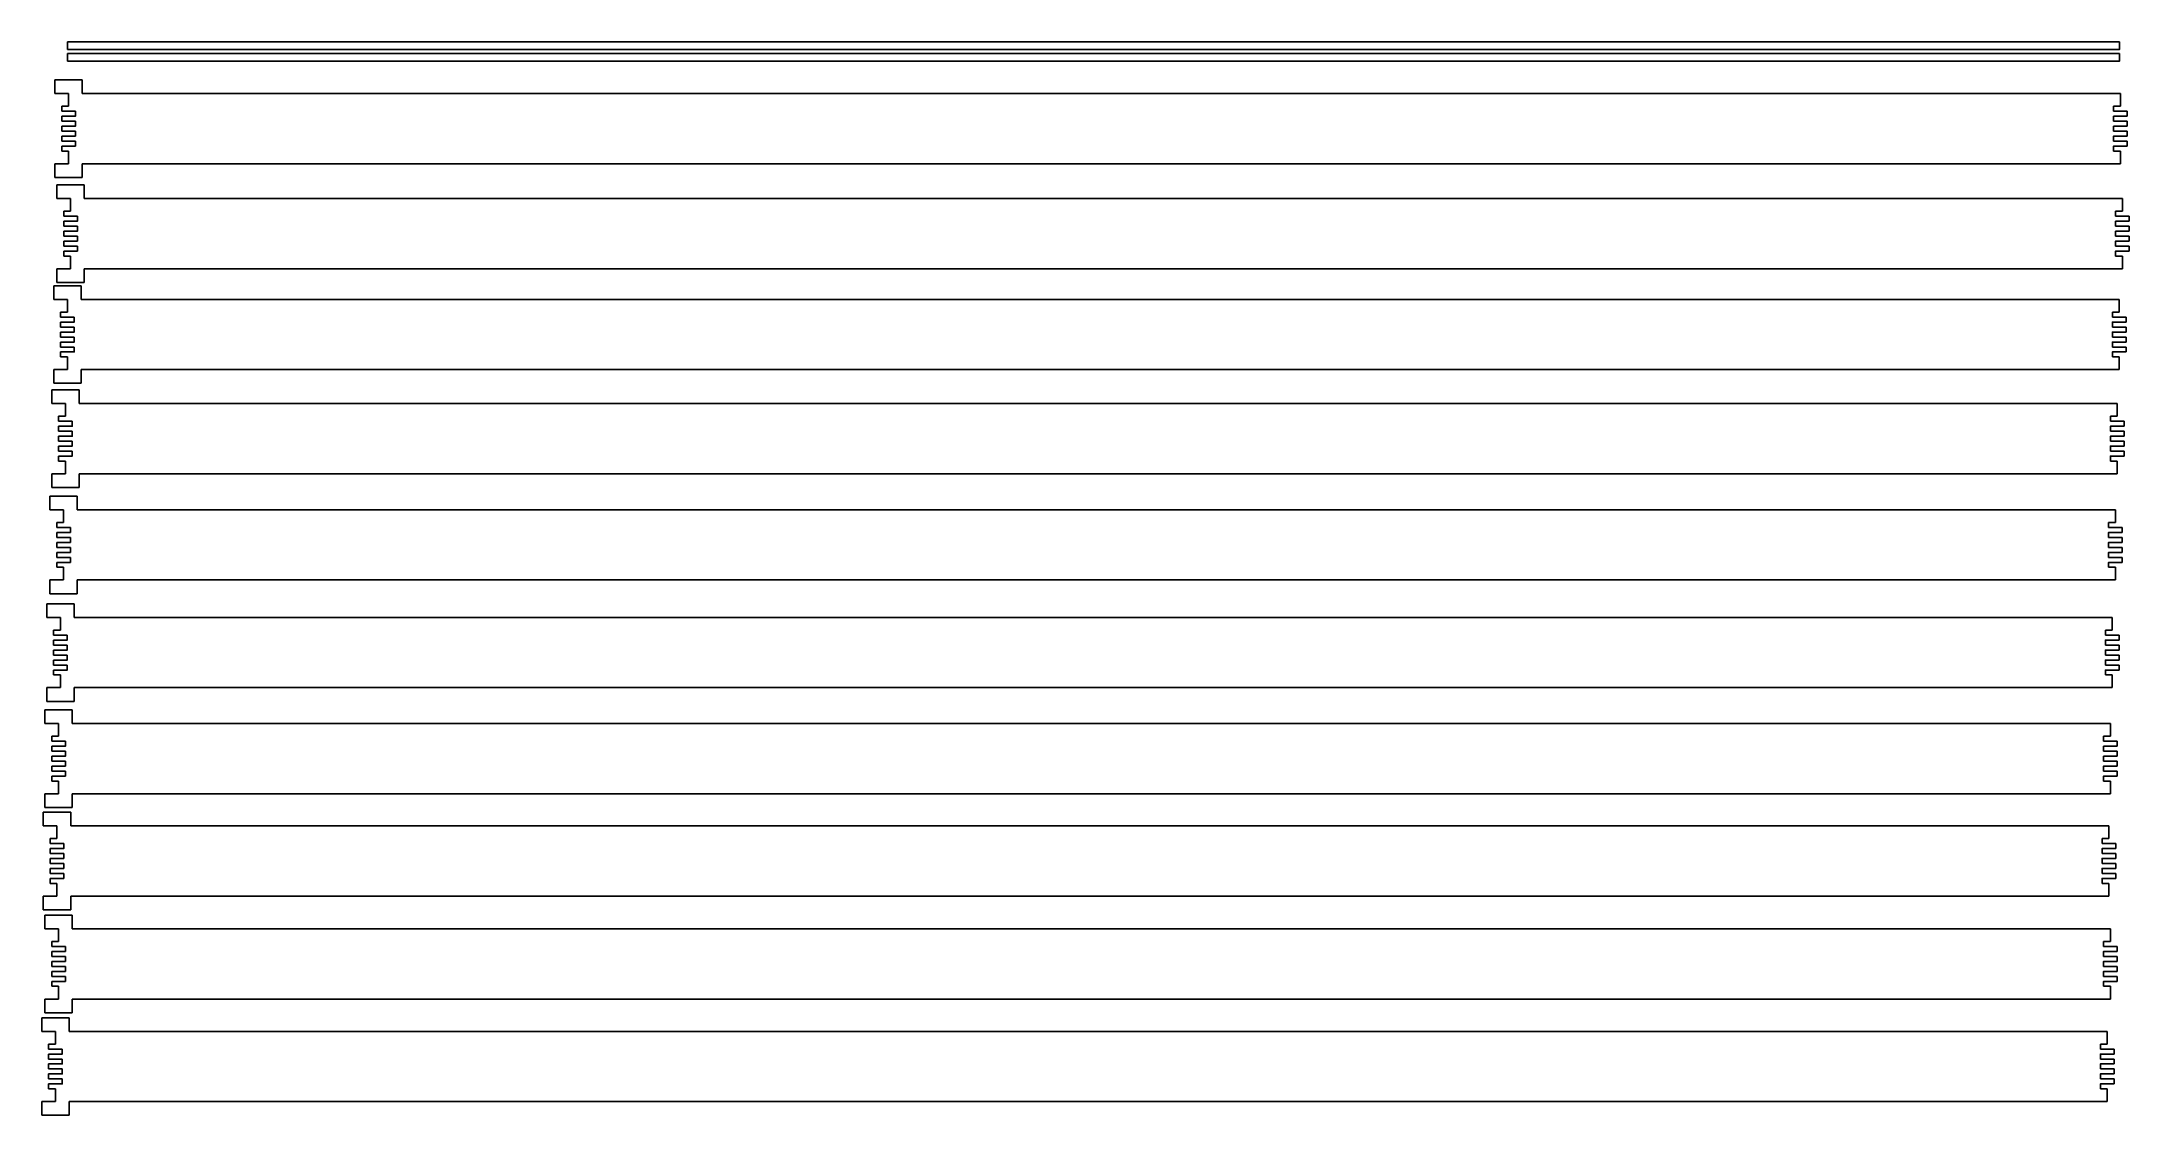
# Model space of a CAD drawing. Header units: millimetres. Extents: x 22 to 1243, y 61 to 688.
import ezdxf

# ---------------------------------------------------------------- set-up
doc = ezdxf.new("R2010")
doc.units = ezdxf.units.MM
doc.layers.add('TechDraw', color=7, linetype='CONTINUOUS')

msp = doc.modelspace()

# ---------------------------------------------------------------- linework, layer by layer
at = {"layer": 'TechDraw', "color": 7}
for points in [[(36.925, 688.23635), (36.925, 683.73635)], [(1236.925, 688.23635), (36.925, 688.23635)], [(36.925, 683.73635), (1236.925, 683.73635), (1236.925, 688.23635)], [(36.851, 681.31353), (36.851, 676.81353)], [(1236.851, 681.31353), (36.851, 681.31353)], [(36.851, 676.81353), (1236.851, 676.81353), (1236.851, 681.31353)], [(45.493, 665.9378), (29.493, 665.9378)], [(29.493, 657.9378), (29.493, 665.9378)], [(45.493, 657.9378), (45.493, 665.9378)], [(37.493, 657.9378), (29.493, 657.9378)], [(37.493, 650.5287), (33.493, 650.5287)], [(33.493, 650.5287), (33.493, 647.6196)], [(33.493, 647.6196), (37.493, 647.6196)], [(41.493, 647.6196), (41.493, 644.71053), (37.493, 644.71053), (33.493, 644.71053)], [(37.493, 653.4378), (37.493, 657.9378)], [(37.493, 653.4378), (37.493, 650.5287)], [(37.493, 647.6196), (41.493, 647.6196)], [(45.493, 657.9378), (1237.493, 657.9378)], [(1233.493, 650.5287), (1237.493, 650.5287)], [(1233.493, 647.6196), (1233.493, 650.5287)], [(1237.493, 647.6196), (1233.493, 647.6196)], [(1237.493, 657.9378), (1237.493, 653.4378)], [(1237.493, 650.5287), (1237.493, 653.4378)], [(1241.493, 647.6196), (1237.493, 647.6196)], [(1241.493, 644.71053), (1241.493, 647.6196)], [(33.493, 644.71053), (33.493, 641.80144)], [(33.493, 641.80144), (37.493, 641.80144)], [(41.493, 641.80144), (41.493, 638.89235), (37.493, 638.89235), (33.493, 638.89235)], [(33.493, 638.89235), (33.493, 635.98325)], [(33.493, 635.98325), (37.493, 635.98325)], [(41.493, 635.98325), (41.493, 633.07416), (37.493, 633.07416), (33.493, 633.07416)], [(37.493, 641.80144), (41.493, 641.80144)], [(37.493, 635.98325), (41.493, 635.98325)], [(1233.493, 641.80144), (1233.493, 644.71053), (1237.493, 644.71053), (1241.493, 644.71053)], [(1237.493, 641.80144), (1233.493, 641.80144)], [(1233.493, 635.98325), (1233.493, 638.89235), (1237.493, 638.89235), (1241.493, 638.89235)], [(1237.493, 635.98325), (1233.493, 635.98325)], [(1241.493, 641.80144), (1237.493, 641.80144)], [(1241.493, 635.98325), (1237.493, 635.98325)], [(1241.493, 638.89235), (1241.493, 641.80144)], [(1241.493, 633.07416), (1241.493, 635.98325)], [(33.493, 633.07416), (33.493, 630.16507)], [(33.493, 630.16507), (37.493, 630.16507)], [(41.493, 630.16507), (41.493, 627.256), (37.493, 627.256), (33.493, 627.256)], [(33.493, 627.256), (33.493, 624.3469)], [(33.493, 624.3469), (37.493, 624.3469)], [(37.493, 630.16507), (41.493, 630.16507)], [(37.493, 624.3469), (37.493, 621.4378)], [(1233.493, 630.16507), (1233.493, 633.07416), (1237.493, 633.07416), (1241.493, 633.07416)], [(1237.493, 630.16507), (1233.493, 630.16507)], [(1233.493, 624.3469), (1233.493, 627.256), (1237.493, 627.256), (1241.493, 627.256)], [(1237.493, 624.3469), (1233.493, 624.3469)], [(1241.493, 630.16507), (1237.493, 630.16507)], [(1237.493, 616.9378), (1237.493, 621.4378), (1237.493, 624.3469)], [(1241.493, 627.256), (1241.493, 630.16507)], [(37.493, 616.9378), (29.493, 616.9378)], [(29.493, 616.9378), (29.493, 608.9378)], [(37.493, 621.4378), (37.493, 616.9378)], [(45.493, 616.9378), (1237.493, 616.9378)], [(45.493, 616.9378), (45.493, 608.9378)], [(45.493, 608.9378), (29.493, 608.9378)], [(46.62343, 604.5485), (30.62343, 604.5485)], [(30.62343, 596.5485), (30.62343, 604.5485)], [(46.62343, 596.5485), (46.62343, 604.5485)], [(38.62343, 596.5485), (30.62343, 596.5485)], [(38.62343, 589.1394), (34.62343, 589.1394)], [(34.62343, 589.1394), (34.62343, 586.2303)], [(34.62343, 586.2303), (38.62343, 586.2303)], [(42.62343, 586.2303), (42.62343, 583.32123), (38.62343, 583.32123), (34.62343, 583.32123)], [(38.62343, 592.0485), (38.62343, 596.5485)], [(38.62343, 592.0485), (38.62343, 589.1394)], [(38.62343, 586.2303), (42.62343, 586.2303)], [(46.62343, 596.5485), (1238.62343, 596.5485)], [(1234.62343, 589.1394), (1238.62343, 589.1394)], [(1234.62343, 586.2303), (1234.62343, 589.1394)], [(1238.62343, 586.2303), (1234.62343, 586.2303)], [(1238.62343, 596.5485), (1238.62343, 592.0485)], [(1238.62343, 589.1394), (1238.62343, 592.0485)], [(1242.62343, 586.2303), (1238.62343, 586.2303)], [(1242.62343, 583.32123), (1242.62343, 586.2303)], [(34.62343, 583.32123), (34.62343, 580.41214)], [(34.62343, 580.41214), (38.62343, 580.41214)], [(42.62343, 580.41214), (42.62343, 577.50305), (38.62343, 577.50305), (34.62343, 577.50305)], [(34.62343, 577.50305), (34.62343, 574.59395)], [(34.62343, 574.59395), (38.62343, 574.59395)], [(42.62343, 574.59395), (42.62343, 571.68486), (38.62343, 571.68486), (34.62343, 571.68486)], [(38.62343, 580.41214), (42.62343, 580.41214)], [(38.62343, 574.59395), (42.62343, 574.59395)], [(1234.62343, 580.41214), (1234.62343, 583.32123), (1238.62343, 583.32123), (1242.62343, 583.32123)], [(1238.62343, 580.41214), (1234.62343, 580.41214)], [(1234.62343, 574.59395), (1234.62343, 577.50305), (1238.62343, 577.50305), (1242.62343, 577.50305)], [(1238.62343, 574.59395), (1234.62343, 574.59395)], [(1242.62343, 580.41214), (1238.62343, 580.41214)], [(1242.62343, 574.59395), (1238.62343, 574.59395)], [(1242.62343, 577.50305), (1242.62343, 580.41214)], [(1242.62343, 571.68486), (1242.62343, 574.59395)], [(34.62343, 571.68486), (34.62343, 568.77577)], [(34.62343, 568.77577), (38.62343, 568.77577)], [(42.62343, 568.77577), (42.62343, 565.8667), (38.62343, 565.8667), (34.62343, 565.8667)], [(34.62343, 565.8667), (34.62343, 562.9576)], [(34.62343, 562.9576), (38.62343, 562.9576)], [(38.62343, 568.77577), (42.62343, 568.77577)], [(38.62343, 562.9576), (38.62343, 560.0485)], [(1234.62343, 568.77577), (1234.62343, 571.68486), (1238.62343, 571.68486), (1242.62343, 571.68486)], [(1238.62343, 568.77577), (1234.62343, 568.77577)], [(1234.62343, 562.9576), (1234.62343, 565.8667), (1238.62343, 565.8667), (1242.62343, 565.8667)], [(1238.62343, 562.9576), (1234.62343, 562.9576)], [(1242.62343, 568.77577), (1238.62343, 568.77577)], [(1238.62343, 555.5485), (1238.62343, 560.0485), (1238.62343, 562.9576)], [(1242.62343, 565.8667), (1242.62343, 568.77577)], [(38.62343, 555.5485), (30.62343, 555.5485)], [(30.62343, 555.5485), (30.62343, 547.5485)], [(38.62343, 560.0485), (38.62343, 555.5485)], [(46.62343, 555.5485), (1238.62343, 555.5485)], [(46.62343, 555.5485), (46.62343, 547.5485)], [(44.800983, 545.5708), (28.800983, 545.5708)], [(28.800983, 537.5708), (28.800983, 545.5708)], [(36.800983, 537.5708), (28.800983, 537.5708)], [(46.62343, 547.5485), (30.62343, 547.5485)], [(36.800983, 533.0708), (36.800983, 537.5708)], [(44.800983, 537.5708), (44.800983, 545.5708)], [(44.800983, 537.5708), (1236.800983, 537.5708)], [(1236.800983, 537.5708), (1236.800983, 533.0708)], [(36.800983, 530.1617), (32.800983, 530.1617)], [(32.800983, 530.1617), (32.800983, 527.2526)], [(32.800983, 527.2526), (36.800983, 527.2526)], [(40.800983, 527.2526), (40.800983, 524.34353), (36.800983, 524.34353), (32.800983, 524.34353)], [(36.800983, 533.0708), (36.800983, 530.1617)], [(36.800983, 527.2526), (40.800983, 527.2526)], [(1232.800983, 530.1617), (1236.800983, 530.1617)], [(1232.800983, 527.2526), (1232.800983, 530.1617)], [(1236.800983, 527.2526), (1232.800983, 527.2526)], [(1236.800983, 530.1617), (1236.800983, 533.0708)], [(1240.800983, 527.2526), (1236.800983, 527.2526)], [(1240.800983, 524.34353), (1240.800983, 527.2526)], [(32.800983, 524.34353), (32.800983, 521.43444)], [(32.800983, 521.43444), (36.800983, 521.43444)], [(40.800983, 521.43444), (40.800983, 518.52535), (36.800983, 518.52535), (32.800983, 518.52535)], [(32.800983, 518.52535), (32.800983, 515.61625)], [(32.800983, 515.61625), (36.800983, 515.61625)], [(40.800983, 515.61625), (40.800983, 512.70716), (36.800983, 512.70716), (32.800983, 512.70716)], [(36.800983, 521.43444), (40.800983, 521.43444)], [(36.800983, 515.61625), (40.800983, 515.61625)], [(1232.800983, 521.43444), (1232.800983, 524.34353), (1236.800983, 524.34353), (1240.800983, 524.34353)], [(1236.800983, 521.43444), (1232.800983, 521.43444)], [(1232.800983, 515.61625), (1232.800983, 518.52535), (1236.800983, 518.52535), (1240.800983, 518.52535)], [(1236.800983, 515.61625), (1232.800983, 515.61625)], [(1240.800983, 521.43444), (1236.800983, 521.43444)], [(1240.800983, 515.61625), (1236.800983, 515.61625)], [(1240.800983, 518.52535), (1240.800983, 521.43444)], [(1240.800983, 512.70716), (1240.800983, 515.61625)], [(32.800983, 512.70716), (32.800983, 509.79807)], [(32.800983, 509.79807), (36.800983, 509.79807)], [(40.800983, 509.79807), (40.800983, 506.889), (36.800983, 506.889), (32.800983, 506.889)], [(32.800983, 506.889), (32.800983, 503.9799)], [(32.800983, 503.9799), (36.800983, 503.9799)], [(36.800983, 509.79807), (40.800983, 509.79807)], [(36.800983, 503.9799), (36.800983, 501.0708)], [(36.800983, 501.0708), (36.800983, 496.5708)], [(1232.800983, 509.79807), (1232.800983, 512.70716), (1236.800983, 512.70716), (1240.800983, 512.70716)], [(1236.800983, 509.79807), (1232.800983, 509.79807)], [(1232.800983, 503.9799), (1232.800983, 506.889), (1236.800983, 506.889), (1240.800983, 506.889)], [(1236.800983, 503.9799), (1232.800983, 503.9799)], [(1240.800983, 509.79807), (1236.800983, 509.79807)], [(1236.800983, 496.5708), (1236.800983, 501.0708), (1236.800983, 503.9799)], [(1240.800983, 506.889), (1240.800983, 509.79807)], [(36.800983, 496.5708), (28.800983, 496.5708)], [(28.800983, 496.5708), (28.800983, 488.5708)], [(44.800983, 488.5708), (28.800983, 488.5708)], [(44.800983, 496.5708), (1236.800983, 496.5708)], [(44.800983, 496.5708), (44.800983, 488.5708)], [(43.60621, 484.7248), (27.60621, 484.7248)], [(27.60621, 476.7248), (27.60621, 484.7248)], [(35.60621, 476.7248), (27.60621, 476.7248)], [(35.60621, 472.2248), (35.60621, 476.7248)], [(43.60621, 476.7248), (43.60621, 484.7248)], [(43.60621, 476.7248), (1235.60621, 476.7248)], [(1235.60621, 476.7248), (1235.60621, 472.2248)], [(35.60621, 469.3157), (31.60621, 469.3157)], [(31.60621, 469.3157), (31.60621, 466.4066)], [(31.60621, 466.4066), (35.60621, 466.4066)], [(39.60621, 466.4066), (39.60621, 463.49753), (35.60621, 463.49753), (31.60621, 463.49753)], [(35.60621, 472.2248), (35.60621, 469.3157)], [(35.60621, 466.4066), (39.60621, 466.4066)], [(1231.60621, 469.3157), (1235.60621, 469.3157)], [(1231.60621, 466.4066), (1231.60621, 469.3157)], [(1235.60621, 466.4066), (1231.60621, 466.4066)], [(1235.60621, 469.3157), (1235.60621, 472.2248)], [(1239.60621, 466.4066), (1235.60621, 466.4066)], [(1239.60621, 463.49753), (1239.60621, 466.4066)], [(31.60621, 463.49753), (31.60621, 460.58844)], [(31.60621, 460.58844), (35.60621, 460.58844)], [(39.60621, 460.58844), (39.60621, 457.67935), (35.60621, 457.67935), (31.60621, 457.67935)], [(31.60621, 457.67935), (31.60621, 454.77025)], [(31.60621, 454.77025), (35.60621, 454.77025)], [(39.60621, 454.77025), (39.60621, 451.86116), (35.60621, 451.86116), (31.60621, 451.86116)], [(31.60621, 451.86116), (31.60621, 448.95207)], [(35.60621, 460.58844), (39.60621, 460.58844)], [(35.60621, 454.77025), (39.60621, 454.77025)], [(1231.60621, 460.58844), (1231.60621, 463.49753), (1235.60621, 463.49753), (1239.60621, 463.49753)], [(1235.60621, 460.58844), (1231.60621, 460.58844)], [(1231.60621, 454.77025), (1231.60621, 457.67935), (1235.60621, 457.67935), (1239.60621, 457.67935)], [(1235.60621, 454.77025), (1231.60621, 454.77025)], [(1231.60621, 448.95207), (1231.60621, 451.86116), (1235.60621, 451.86116), (1239.60621, 451.86116)], [(1239.60621, 460.58844), (1235.60621, 460.58844)], [(1239.60621, 454.77025), (1235.60621, 454.77025)], [(1239.60621, 457.67935), (1239.60621, 460.58844)], [(1239.60621, 451.86116), (1239.60621, 454.77025)], [(31.60621, 448.95207), (35.60621, 448.95207)], [(39.60621, 448.95207), (39.60621, 446.043), (35.60621, 446.043), (31.60621, 446.043)], [(31.60621, 446.043), (31.60621, 443.1339)], [(31.60621, 443.1339), (35.60621, 443.1339)], [(35.60621, 448.95207), (39.60621, 448.95207)], [(35.60621, 443.1339), (35.60621, 440.2248)], [(35.60621, 440.2248), (35.60621, 435.7248)], [(1235.60621, 448.95207), (1231.60621, 448.95207)], [(1231.60621, 443.1339), (1231.60621, 446.043), (1235.60621, 446.043), (1239.60621, 446.043)], [(1235.60621, 443.1339), (1231.60621, 443.1339)], [(1239.60621, 448.95207), (1235.60621, 448.95207)], [(1235.60621, 435.7248), (1235.60621, 440.2248), (1235.60621, 443.1339)], [(1239.60621, 446.043), (1239.60621, 448.95207)], [(35.60621, 435.7248), (27.60621, 435.7248)], [(27.60621, 435.7248), (27.60621, 427.7248)], [(43.60621, 427.7248), (27.60621, 427.7248)], [(43.60621, 435.7248), (1235.60621, 435.7248)], [(43.60621, 435.7248), (43.60621, 427.7248)], [(42.54318, 422.5998), (26.54318, 422.5998)], [(26.54318, 414.5998), (26.54318, 422.5998)], [(42.54318, 414.5998), (42.54318, 422.5998)], [(34.54318, 414.5998), (26.54318, 414.5998)], [(34.54318, 407.1907), (30.54318, 407.1907)], [(30.54318, 407.1907), (30.54318, 404.2816)], [(30.54318, 404.2816), (34.54318, 404.2816)], [(38.54318, 404.2816), (38.54318, 401.37253), (34.54318, 401.37253), (30.54318, 401.37253)], [(34.54318, 410.0998), (34.54318, 414.5998)], [(34.54318, 410.0998), (34.54318, 407.1907)], [(34.54318, 404.2816), (38.54318, 404.2816)], [(42.54318, 414.5998), (1234.54318, 414.5998)], [(1230.54318, 407.1907), (1234.54318, 407.1907)], [(1230.54318, 404.2816), (1230.54318, 407.1907)], [(1234.54318, 404.2816), (1230.54318, 404.2816)], [(1234.54318, 414.5998), (1234.54318, 410.0998)], [(1234.54318, 407.1907), (1234.54318, 410.0998)], [(1238.54318, 404.2816), (1234.54318, 404.2816)], [(1238.54318, 401.37253), (1238.54318, 404.2816)], [(30.54318, 401.37253), (30.54318, 398.46344)], [(30.54318, 398.46344), (34.54318, 398.46344)], [(38.54318, 398.46344), (38.54318, 395.55435), (34.54318, 395.55435), (30.54318, 395.55435)], [(30.54318, 395.55435), (30.54318, 392.64525)], [(30.54318, 392.64525), (34.54318, 392.64525)], [(38.54318, 392.64525), (38.54318, 389.73616), (34.54318, 389.73616), (30.54318, 389.73616)], [(34.54318, 398.46344), (38.54318, 398.46344)], [(34.54318, 392.64525), (38.54318, 392.64525)], [(1230.54318, 398.46344), (1230.54318, 401.37253), (1234.54318, 401.37253), (1238.54318, 401.37253)], [(1234.54318, 398.46344), (1230.54318, 398.46344)], [(1230.54318, 392.64525), (1230.54318, 395.55435), (1234.54318, 395.55435), (1238.54318, 395.55435)], [(1234.54318, 392.64525), (1230.54318, 392.64525)], [(1238.54318, 398.46344), (1234.54318, 398.46344)], [(1238.54318, 392.64525), (1234.54318, 392.64525)], [(1238.54318, 395.55435), (1238.54318, 398.46344)], [(1238.54318, 389.73616), (1238.54318, 392.64525)], [(30.54318, 389.73616), (30.54318, 386.82707)], [(30.54318, 386.82707), (34.54318, 386.82707)], [(38.54318, 386.82707), (38.54318, 383.918), (34.54318, 383.918), (30.54318, 383.918)], [(30.54318, 383.918), (30.54318, 381.0089)], [(30.54318, 381.0089), (34.54318, 381.0089)], [(34.54318, 386.82707), (38.54318, 386.82707)], [(34.54318, 381.0089), (34.54318, 378.0998)], [(1230.54318, 386.82707), (1230.54318, 389.73616), (1234.54318, 389.73616), (1238.54318, 389.73616)], [(1234.54318, 386.82707), (1230.54318, 386.82707)], [(1230.54318, 381.0089), (1230.54318, 383.918), (1234.54318, 383.918), (1238.54318, 383.918)], [(1234.54318, 381.0089), (1230.54318, 381.0089)], [(1238.54318, 386.82707), (1234.54318, 386.82707)], [(1234.54318, 373.5998), (1234.54318, 378.0998), (1234.54318, 381.0089)], [(1238.54318, 383.918), (1238.54318, 386.82707)], [(34.54318, 373.5998), (26.54318, 373.5998)], [(26.54318, 373.5998), (26.54318, 365.5998)], [(34.54318, 378.0998), (34.54318, 373.5998)], [(42.54318, 373.5998), (1234.54318, 373.5998)], [(42.54318, 373.5998), (42.54318, 365.5998)], [(40.72704, 359.6648), (24.72704, 359.6648)], [(24.72704, 351.6648), (24.72704, 359.6648)], [(42.54318, 365.5998), (26.54318, 365.5998)], [(40.72704, 351.6648), (40.72704, 359.6648)], [(32.72704, 351.6648), (24.72704, 351.6648)], [(32.72704, 344.2557), (28.72704, 344.2557)], [(28.72704, 344.2557), (28.72704, 341.3466)], [(32.72704, 347.1648), (32.72704, 351.6648)], [(32.72704, 347.1648), (32.72704, 344.2557)], [(40.72704, 351.6648), (1232.72704, 351.6648)], [(1228.72704, 344.2557), (1232.72704, 344.2557)], [(1228.72704, 341.3466), (1228.72704, 344.2557)], [(1232.72704, 351.6648), (1232.72704, 347.1648)], [(1232.72704, 344.2557), (1232.72704, 347.1648)], [(28.72704, 341.3466), (32.72704, 341.3466)], [(36.72704, 341.3466), (36.72704, 338.43753), (32.72704, 338.43753), (28.72704, 338.43753)], [(28.72704, 338.43753), (28.72704, 335.52844)], [(28.72704, 335.52844), (32.72704, 335.52844)], [(36.72704, 335.52844), (36.72704, 332.61935), (32.72704, 332.61935), (28.72704, 332.61935)], [(28.72704, 332.61935), (28.72704, 329.71025)], [(28.72704, 329.71025), (32.72704, 329.71025)], [(36.72704, 329.71025), (36.72704, 326.80116), (32.72704, 326.80116), (28.72704, 326.80116)], [(32.72704, 341.3466), (36.72704, 341.3466)], [(32.72704, 335.52844), (36.72704, 335.52844)], [(32.72704, 329.71025), (36.72704, 329.71025)], [(1232.72704, 341.3466), (1228.72704, 341.3466)], [(1228.72704, 335.52844), (1228.72704, 338.43753), (1232.72704, 338.43753), (1236.72704, 338.43753)], [(1232.72704, 335.52844), (1228.72704, 335.52844)], [(1228.72704, 329.71025), (1228.72704, 332.61935), (1232.72704, 332.61935), (1236.72704, 332.61935)], [(1232.72704, 329.71025), (1228.72704, 329.71025)], [(1236.72704, 341.3466), (1232.72704, 341.3466)], [(1236.72704, 335.52844), (1232.72704, 335.52844)], [(1236.72704, 329.71025), (1232.72704, 329.71025)], [(1236.72704, 338.43753), (1236.72704, 341.3466)], [(1236.72704, 332.61935), (1236.72704, 335.52844)], [(1236.72704, 326.80116), (1236.72704, 329.71025)], [(28.72704, 326.80116), (28.72704, 323.89207)], [(28.72704, 323.89207), (32.72704, 323.89207)], [(36.72704, 323.89207), (36.72704, 320.983), (32.72704, 320.983), (28.72704, 320.983)], [(28.72704, 320.983), (28.72704, 318.0739)], [(28.72704, 318.0739), (32.72704, 318.0739)], [(32.72704, 323.89207), (36.72704, 323.89207)], [(32.72704, 318.0739), (32.72704, 315.1648)], [(1228.72704, 323.89207), (1228.72704, 326.80116), (1232.72704, 326.80116), (1236.72704, 326.80116)], [(1232.72704, 323.89207), (1228.72704, 323.89207)], [(1228.72704, 318.0739), (1228.72704, 320.983), (1232.72704, 320.983), (1236.72704, 320.983)], [(1232.72704, 318.0739), (1228.72704, 318.0739)], [(1236.72704, 323.89207), (1232.72704, 323.89207)], [(1232.72704, 310.6648), (1232.72704, 315.1648), (1232.72704, 318.0739)], [(1236.72704, 320.983), (1236.72704, 323.89207)], [(32.72704, 310.6648), (24.72704, 310.6648)], [(24.72704, 310.6648), (24.72704, 302.6648)], [(32.72704, 315.1648), (32.72704, 310.6648)], [(40.72704, 310.6648), (1232.72704, 310.6648)], [(40.72704, 310.6648), (40.72704, 302.6648)], [(39.63433, 297.6618), (23.63433, 297.6618)], [(23.63433, 289.6618), (23.63433, 297.6618)], [(40.72704, 302.6648), (24.72704, 302.6648)], [(39.63433, 289.6618), (39.63433, 297.6618)], [(31.63433, 289.6618), (23.63433, 289.6618)], [(31.63433, 282.2527), (27.63433, 282.2527)], [(27.63433, 282.2527), (27.63433, 279.3436)], [(31.63433, 285.1618), (31.63433, 289.6618)], [(31.63433, 285.1618), (31.63433, 282.2527)], [(39.63433, 289.6618), (1231.63433, 289.6618)], [(1227.63433, 282.2527), (1231.63433, 282.2527)], [(1227.63433, 279.3436), (1227.63433, 282.2527)], [(1231.63433, 289.6618), (1231.63433, 285.1618)], [(1231.63433, 282.2527), (1231.63433, 285.1618)], [(27.63433, 279.3436), (31.63433, 279.3436)], [(35.63433, 279.3436), (35.63433, 276.43453), (31.63433, 276.43453), (27.63433, 276.43453)], [(27.63433, 276.43453), (27.63433, 273.52544)], [(27.63433, 273.52544), (31.63433, 273.52544)], [(35.63433, 273.52544), (35.63433, 270.61635), (31.63433, 270.61635), (27.63433, 270.61635)], [(27.63433, 270.61635), (27.63433, 267.70725)], [(31.63433, 279.3436), (35.63433, 279.3436)], [(31.63433, 273.52544), (35.63433, 273.52544)], [(1231.63433, 279.3436), (1227.63433, 279.3436)], [(1227.63433, 273.52544), (1227.63433, 276.43453), (1231.63433, 276.43453), (1235.63433, 276.43453)], [(1231.63433, 273.52544), (1227.63433, 273.52544)], [(1227.63433, 267.70725), (1227.63433, 270.61635), (1231.63433, 270.61635), (1235.63433, 270.61635)], [(1235.63433, 279.3436), (1231.63433, 279.3436)], [(1235.63433, 273.52544), (1231.63433, 273.52544)], [(1235.63433, 276.43453), (1235.63433, 279.3436)], [(1235.63433, 270.61635), (1235.63433, 273.52544)], [(27.63433, 267.70725), (31.63433, 267.70725)], [(35.63433, 267.70725), (35.63433, 264.79816), (31.63433, 264.79816), (27.63433, 264.79816)], [(27.63433, 264.79816), (27.63433, 261.88907)], [(27.63433, 261.88907), (31.63433, 261.88907)], [(35.63433, 261.88907), (35.63433, 258.98), (31.63433, 258.98), (27.63433, 258.98)], [(27.63433, 258.98), (27.63433, 256.0709)], [(31.63433, 267.70725), (35.63433, 267.70725)], [(31.63433, 261.88907), (35.63433, 261.88907)], [(1231.63433, 267.70725), (1227.63433, 267.70725)], [(1227.63433, 261.88907), (1227.63433, 264.79816), (1231.63433, 264.79816), (1235.63433, 264.79816)], [(1231.63433, 261.88907), (1227.63433, 261.88907)], [(1227.63433, 256.0709), (1227.63433, 258.98), (1231.63433, 258.98), (1235.63433, 258.98)], [(1235.63433, 267.70725), (1231.63433, 267.70725)], [(1235.63433, 261.88907), (1231.63433, 261.88907)], [(1235.63433, 264.79816), (1235.63433, 267.70725)], [(1235.63433, 258.98), (1235.63433, 261.88907)], [(31.63433, 248.6618), (23.63433, 248.6618)], [(23.63433, 248.6618), (23.63433, 240.6618)], [(27.63433, 256.0709), (31.63433, 256.0709)], [(31.63433, 256.0709), (31.63433, 253.1618)], [(31.63433, 253.1618), (31.63433, 248.6618)], [(39.63433, 248.6618), (1231.63433, 248.6618)], [(39.63433, 248.6618), (39.63433, 240.6618)], [(1231.63433, 256.0709), (1227.63433, 256.0709)], [(1231.63433, 248.6618), (1231.63433, 253.1618), (1231.63433, 256.0709)], [(38.69735, 237.8658), (22.69735, 237.8658)], [(22.69735, 229.8658), (22.69735, 237.8658)], [(39.63433, 240.6618), (23.63433, 240.6618)], [(38.69735, 229.8658), (38.69735, 237.8658)], [(30.69735, 229.8658), (22.69735, 229.8658)], [(30.69735, 222.4567), (26.69735, 222.4567)], [(26.69735, 222.4567), (26.69735, 219.5476)], [(30.69735, 225.3658), (30.69735, 229.8658)], [(30.69735, 225.3658), (30.69735, 222.4567)], [(38.69735, 229.8658), (1230.69735, 229.8658)], [(1226.69735, 222.4567), (1230.69735, 222.4567)], [(1226.69735, 219.5476), (1226.69735, 222.4567)], [(1230.69735, 229.8658), (1230.69735, 225.3658)], [(1230.69735, 222.4567), (1230.69735, 225.3658)], [(26.69735, 219.5476), (30.69735, 219.5476)], [(34.69735, 219.5476), (34.69735, 216.63853), (30.69735, 216.63853), (26.69735, 216.63853)], [(26.69735, 216.63853), (26.69735, 213.72944)], [(26.69735, 213.72944), (30.69735, 213.72944)], [(34.69735, 213.72944), (34.69735, 210.82035), (30.69735, 210.82035), (26.69735, 210.82035)], [(26.69735, 210.82035), (26.69735, 207.91125)], [(26.69735, 207.91125), (30.69735, 207.91125)], [(34.69735, 207.91125), (34.69735, 205.00216), (30.69735, 205.00216), (26.69735, 205.00216)], [(30.69735, 219.5476), (34.69735, 219.5476)], [(30.69735, 213.72944), (34.69735, 213.72944)], [(30.69735, 207.91125), (34.69735, 207.91125)], [(1230.69735, 219.5476), (1226.69735, 219.5476)], [(1226.69735, 213.72944), (1226.69735, 216.63853), (1230.69735, 216.63853), (1234.69735, 216.63853)], [(1230.69735, 213.72944), (1226.69735, 213.72944)], [(1226.69735, 207.91125), (1226.69735, 210.82035), (1230.69735, 210.82035), (1234.69735, 210.82035)], [(1230.69735, 207.91125), (1226.69735, 207.91125)], [(1234.69735, 219.5476), (1230.69735, 219.5476)], [(1234.69735, 213.72944), (1230.69735, 213.72944)], [(1234.69735, 207.91125), (1230.69735, 207.91125)], [(1234.69735, 216.63853), (1234.69735, 219.5476)], [(1234.69735, 210.82035), (1234.69735, 213.72944)], [(1234.69735, 205.00216), (1234.69735, 207.91125)], [(26.69735, 205.00216), (26.69735, 202.09307)], [(26.69735, 202.09307), (30.69735, 202.09307)], [(34.69735, 202.09307), (34.69735, 199.184), (30.69735, 199.184), (26.69735, 199.184)], [(26.69735, 199.184), (26.69735, 196.2749)], [(26.69735, 196.2749), (30.69735, 196.2749)], [(30.69735, 202.09307), (34.69735, 202.09307)], [(30.69735, 196.2749), (30.69735, 193.3658)], [(1226.69735, 202.09307), (1226.69735, 205.00216), (1230.69735, 205.00216), (1234.69735, 205.00216)], [(1230.69735, 202.09307), (1226.69735, 202.09307)], [(1226.69735, 196.2749), (1226.69735, 199.184), (1230.69735, 199.184), (1234.69735, 199.184)], [(1230.69735, 196.2749), (1226.69735, 196.2749)], [(1234.69735, 202.09307), (1230.69735, 202.09307)], [(1230.69735, 188.8658), (1230.69735, 193.3658), (1230.69735, 196.2749)], [(1234.69735, 199.184), (1234.69735, 202.09307)], [(30.69735, 188.8658), (22.69735, 188.8658)], [(22.69735, 188.8658), (22.69735, 180.8658)], [(30.69735, 193.3658), (30.69735, 188.8658)], [(38.69735, 188.8658), (1230.69735, 188.8658)], [(38.69735, 188.8658), (38.69735, 180.8658)], [(38.69735, 180.8658), (22.69735, 180.8658)], [(39.63433, 177.6588), (23.63433, 177.6588)], [(23.63433, 169.6588), (23.63433, 177.6588)], [(39.63433, 169.6588), (39.63433, 177.6588)], [(31.63433, 169.6588), (23.63433, 169.6588)], [(31.63433, 162.2497), (27.63433, 162.2497)], [(27.63433, 162.2497), (27.63433, 159.3406)], [(27.63433, 159.3406), (31.63433, 159.3406)], [(35.63433, 159.3406), (35.63433, 156.43153), (31.63433, 156.43153), (27.63433, 156.43153)], [(31.63433, 165.1588), (31.63433, 169.6588)], [(31.63433, 165.1588), (31.63433, 162.2497)], [(31.63433, 159.3406), (35.63433, 159.3406)], [(39.63433, 169.6588), (1231.63433, 169.6588)], [(1227.63433, 162.2497), (1231.63433, 162.2497)], [(1227.63433, 159.3406), (1227.63433, 162.2497)], [(1231.63433, 159.3406), (1227.63433, 159.3406)], [(1231.63433, 169.6588), (1231.63433, 165.1588)], [(1231.63433, 162.2497), (1231.63433, 165.1588)], [(1235.63433, 159.3406), (1231.63433, 159.3406)], [(1235.63433, 156.43153), (1235.63433, 159.3406)], [(27.63433, 156.43153), (27.63433, 153.52244)], [(27.63433, 153.52244), (31.63433, 153.52244)], [(35.63433, 153.52244), (35.63433, 150.61335), (31.63433, 150.61335), (27.63433, 150.61335)], [(27.63433, 150.61335), (27.63433, 147.70425)], [(27.63433, 147.70425), (31.63433, 147.70425)], [(35.63433, 147.70425), (35.63433, 144.79516), (31.63433, 144.79516), (27.63433, 144.79516)], [(31.63433, 153.52244), (35.63433, 153.52244)], [(31.63433, 147.70425), (35.63433, 147.70425)], [(1227.63433, 153.52244), (1227.63433, 156.43153), (1231.63433, 156.43153), (1235.63433, 156.43153)], [(1231.63433, 153.52244), (1227.63433, 153.52244)], [(1227.63433, 147.70425), (1227.63433, 150.61335), (1231.63433, 150.61335), (1235.63433, 150.61335)], [(1231.63433, 147.70425), (1227.63433, 147.70425)], [(1235.63433, 153.52244), (1231.63433, 153.52244)], [(1235.63433, 147.70425), (1231.63433, 147.70425)], [(1235.63433, 150.61335), (1235.63433, 153.52244)], [(1235.63433, 144.79516), (1235.63433, 147.70425)], [(27.63433, 144.79516), (27.63433, 141.88607)], [(27.63433, 141.88607), (31.63433, 141.88607)], [(35.63433, 141.88607), (35.63433, 138.977), (31.63433, 138.977), (27.63433, 138.977)], [(27.63433, 138.977), (27.63433, 136.0679)], [(27.63433, 136.0679), (31.63433, 136.0679)], [(31.63433, 141.88607), (35.63433, 141.88607)], [(31.63433, 136.0679), (31.63433, 133.1588)], [(1227.63433, 141.88607), (1227.63433, 144.79516), (1231.63433, 144.79516), (1235.63433, 144.79516)], [(1231.63433, 141.88607), (1227.63433, 141.88607)], [(1227.63433, 136.0679), (1227.63433, 138.977), (1231.63433, 138.977), (1235.63433, 138.977)], [(1231.63433, 136.0679), (1227.63433, 136.0679)], [(1235.63433, 141.88607), (1231.63433, 141.88607)], [(1231.63433, 128.6588), (1231.63433, 133.1588), (1231.63433, 136.0679)], [(1235.63433, 138.977), (1235.63433, 141.88607)], [(31.63433, 128.6588), (23.63433, 128.6588)], [(23.63433, 128.6588), (23.63433, 120.6588)], [(31.63433, 133.1588), (31.63433, 128.6588)], [(39.63433, 128.6588), (1231.63433, 128.6588)], [(39.63433, 128.6588), (39.63433, 120.6588)], [(37.78329, 117.7158), (21.78329, 117.7158)], [(21.78329, 109.7158), (21.78329, 117.7158)], [(39.63433, 120.6588), (23.63433, 120.6588)], [(37.78329, 109.7158), (37.78329, 117.7158)], [(29.78329, 109.7158), (21.78329, 109.7158)], [(29.78329, 102.3067), (25.78329, 102.3067)], [(25.78329, 102.3067), (25.78329, 99.3976)], [(25.78329, 99.3976), (29.78329, 99.3976)], [(33.78329, 99.3976), (33.78329, 96.48853), (29.78329, 96.48853), (25.78329, 96.48853)], [(29.78329, 105.2158), (29.78329, 109.7158)], [(29.78329, 105.2158), (29.78329, 102.3067)], [(29.78329, 99.3976), (33.78329, 99.3976)], [(37.78329, 109.7158), (1229.78329, 109.7158)], [(1225.78329, 102.3067), (1229.78329, 102.3067)], [(1225.78329, 99.3976), (1225.78329, 102.3067)], [(1229.78329, 99.3976), (1225.78329, 99.3976)], [(1229.78329, 109.7158), (1229.78329, 105.2158)], [(1229.78329, 102.3067), (1229.78329, 105.2158)], [(1233.78329, 99.3976), (1229.78329, 99.3976)], [(1233.78329, 96.48853), (1233.78329, 99.3976)], [(25.78329, 96.48853), (25.78329, 93.57944)], [(25.78329, 93.57944), (29.78329, 93.57944)], [(33.78329, 93.57944), (33.78329, 90.67035), (29.78329, 90.67035), (25.78329, 90.67035)], [(25.78329, 90.67035), (25.78329, 87.76125)], [(25.78329, 87.76125), (29.78329, 87.76125)], [(33.78329, 87.76125), (33.78329, 84.85216), (29.78329, 84.85216), (25.78329, 84.85216)], [(29.78329, 93.57944), (33.78329, 93.57944)], [(29.78329, 87.76125), (33.78329, 87.76125)], [(1225.78329, 93.57944), (1225.78329, 96.48853), (1229.78329, 96.48853), (1233.78329, 96.48853)], [(1229.78329, 93.57944), (1225.78329, 93.57944)], [(1225.78329, 87.76125), (1225.78329, 90.67035), (1229.78329, 90.67035), (1233.78329, 90.67035)], [(1229.78329, 87.76125), (1225.78329, 87.76125)], [(1233.78329, 93.57944), (1229.78329, 93.57944)], [(1233.78329, 87.76125), (1229.78329, 87.76125)], [(1233.78329, 90.67035), (1233.78329, 93.57944)], [(1233.78329, 84.85216), (1233.78329, 87.76125)], [(25.78329, 84.85216), (25.78329, 81.94307)], [(25.78329, 81.94307), (29.78329, 81.94307)], [(33.78329, 81.94307), (33.78329, 79.034), (29.78329, 79.034), (25.78329, 79.034)], [(25.78329, 79.034), (25.78329, 76.1249)], [(25.78329, 76.1249), (29.78329, 76.1249)], [(29.78329, 81.94307), (33.78329, 81.94307)], [(29.78329, 76.1249), (29.78329, 73.2158)], [(1225.78329, 81.94307), (1225.78329, 84.85216), (1229.78329, 84.85216), (1233.78329, 84.85216)], [(1229.78329, 81.94307), (1225.78329, 81.94307)], [(1225.78329, 76.1249), (1225.78329, 79.034), (1229.78329, 79.034), (1233.78329, 79.034)], [(1229.78329, 76.1249), (1225.78329, 76.1249)], [(1233.78329, 81.94307), (1229.78329, 81.94307)], [(1229.78329, 68.7158), (1229.78329, 73.2158), (1229.78329, 76.1249)], [(1233.78329, 79.034), (1233.78329, 81.94307)], [(29.78329, 68.7158), (21.78329, 68.7158)], [(21.78329, 68.7158), (21.78329, 60.7158)], [(29.78329, 73.2158), (29.78329, 68.7158)], [(37.78329, 68.7158), (1229.78329, 68.7158)], [(37.78329, 68.7158), (37.78329, 60.7158)], [(37.78329, 60.7158), (21.78329, 60.7158)]]:
    msp.add_lwpolyline(points, dxfattribs=at)

doc.saveas('drawing.dxf')
